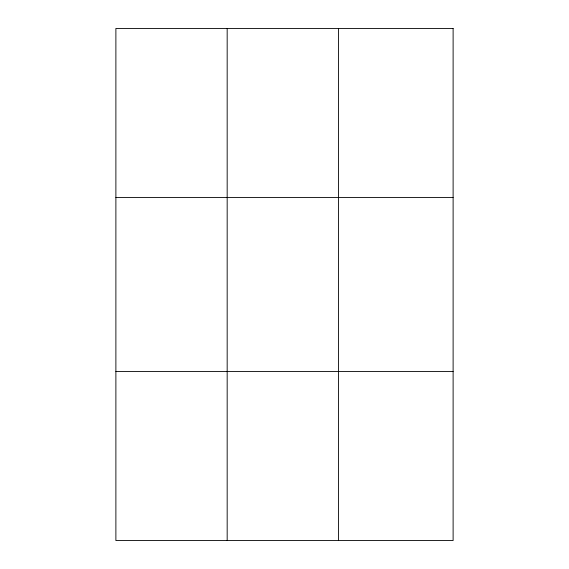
<?xml version="1.0" encoding="UTF-8"?>
<svg xmlns="http://www.w3.org/2000/svg" width="569" height="569" viewBox="0 0 569 569"><rect width="100%" height="100%" fill="white"/><g stroke="black" fill="none" stroke-linecap="round" stroke-linejoin="round"><path stroke-width="0.85" d="M227.173 540.55L227.173 28.45M338.455 540.55L338.455 28.45M115.884 197.443L453.116 197.443M115.884 371.557L453.116 371.557M453.116 28.45L453.116 540.55L115.884 540.55L115.884 28.45L453.116 28.45"/></g></svg>
